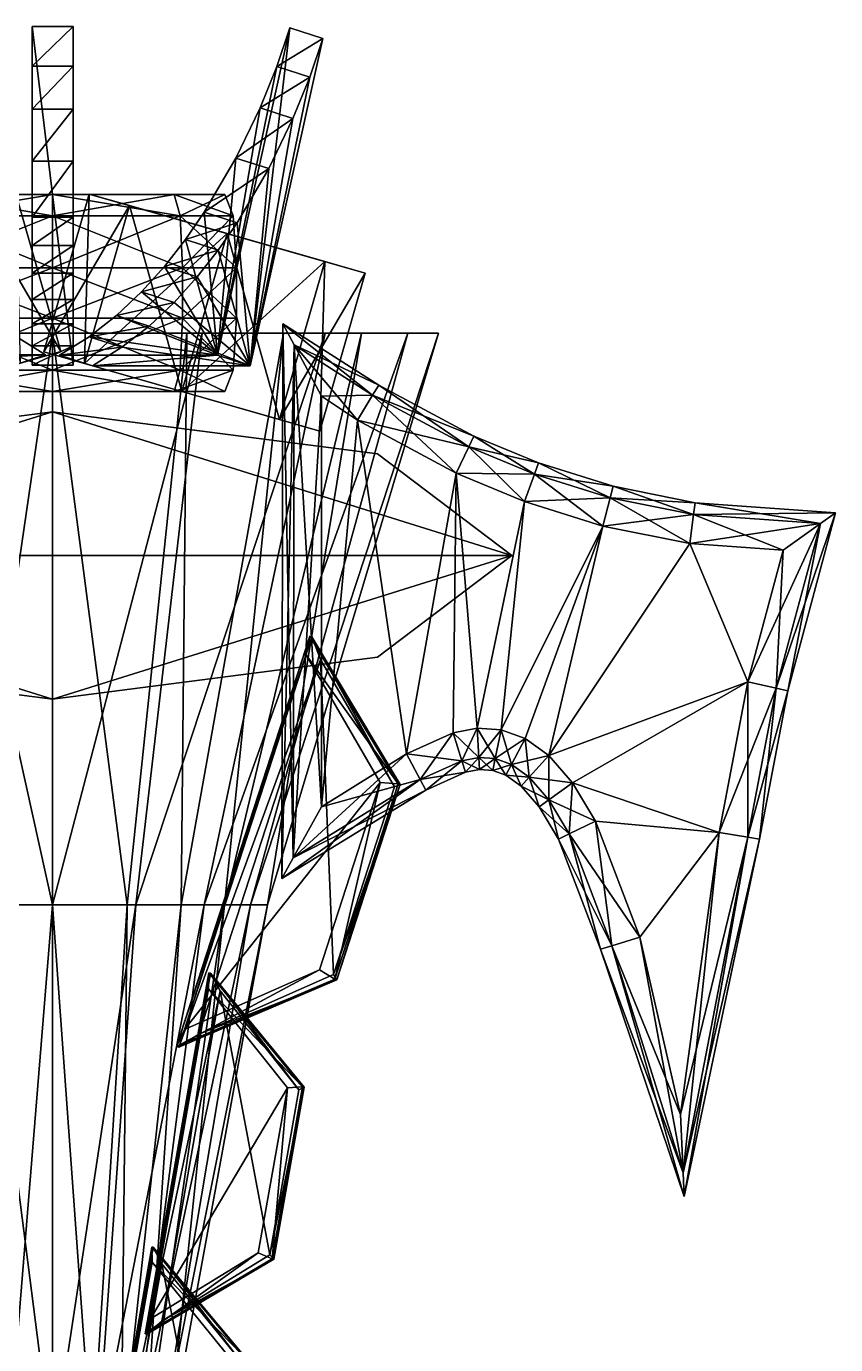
# Model space of a CAD drawing. Header units: metres. Extents: x -0.95 to 0.95, y -1.5 to 1.14.
# Drawn here: x -0.032 to 0.955, y -0.461 to 1.144 of the extents above; entities that cross this region are included whole.
import ezdxf

# ---------------------------------------------------------------- set-up
doc = ezdxf.new("R2010")
doc.units = ezdxf.units.M

msp = doc.modelspace()

# ---------------------------------------------------------------- linework, layer by layer
at = {"layer": 'Prism 1'}
for points in [[(0.2945, 0.7566, -0.0181), (0.2808, 0.7822, -0.0003), (0.2794, 0.1066, -0.0003)], [(0.2808, 0.7822, -0.0003), (0.2935, 0.1319, 0.0174), (0.2794, 0.1066, -0.0003)], [(0.3902, 0.6952, -0.0181), (0.2808, 0.7822, -0.0003), (0.2945, 0.7566, -0.0181)], [(0.3902, 0.6952, -0.0181), (0.3977, 0.7076, -0.0003), (0.2808, 0.7822, -0.0003)], [(0.3977, 0.7076, -0.0003), (0.2945, 0.7566, 0.0174), (0.2808, 0.7822, -0.0003)], [(0.2808, 0.7822, -0.0003), (0.2945, 0.7566, 0.0174), (0.2935, 0.1319, 0.0174)], [(0.2945, 0.7566, -0.0181), (0.2794, 0.1066, -0.0003), (0.2935, 0.1319, -0.0181)], [(0.328, 0.694, -0.0253), (0.2945, 0.7566, -0.0181), (0.2935, 0.1319, -0.0181)], [(0.2945, 0.7566, 0.0174), (0.328, 0.194, 0.0247), (0.2935, 0.1319, 0.0174)], [(0.3719, 0.6647, -0.0253), (0.2945, 0.7566, -0.0181), (0.328, 0.694, -0.0253)], [(0.3719, 0.6647, -0.0253), (0.3902, 0.6952, -0.0181), (0.2945, 0.7566, -0.0181)], [(0.3977, 0.7076, -0.0003), (0.3902, 0.6952, 0.0174), (0.2945, 0.7566, 0.0174)], [(0.3902, 0.6952, 0.0174), (0.328, 0.694, 0.0247), (0.2945, 0.7566, 0.0174)], [(0.2945, 0.7566, 0.0174), (0.328, 0.694, 0.0247), (0.328, 0.194, 0.0247)], [(0.5073, 0.6324, -0.0181), (0.3977, 0.7076, -0.0003), (0.3902, 0.6952, -0.0181)], [(0.5135, 0.6455, -0.0003), (0.3902, 0.6952, 0.0174), (0.3977, 0.7076, -0.0003)], [(0.5073, 0.6324, -0.0181), (0.5135, 0.6455, -0.0003), (0.3977, 0.7076, -0.0003)], [(0.328, 0.694, -0.0253), (0.2935, 0.1319, -0.0181), (0.328, 0.194, -0.0253)], [(0.3902, 0.6952, 0.0174), (0.3719, 0.6647, 0.0247), (0.328, 0.694, 0.0247)], [(0.3719, 0.6647, -0.0253), (0.328, 0.694, -0.0253), (0.328, 0.194, -0.0253)], [(0.3719, 0.6647, 0.0247), (0.328, 0.194, 0.0247), (0.328, 0.694, 0.0247)], [(0.4921, 0.6003, -0.0253), (0.3902, 0.6952, -0.0181), (0.3719, 0.6647, -0.0253)], [(0.5073, 0.6324, 0.0174), (0.3719, 0.6647, 0.0247), (0.3902, 0.6952, 0.0174)], [(0.4921, 0.6003, -0.0253), (0.5073, 0.6324, -0.0181), (0.3902, 0.6952, -0.0181)], [(0.5135, 0.6455, -0.0003), (0.5073, 0.6324, 0.0174), (0.3902, 0.6952, 0.0174)], [(0.3719, 0.6647, -0.0253), (0.328, 0.194, -0.0253), (0.4315, 0.2585, -0.0253)], [(0.3719, 0.6647, 0.0247), (0.4315, 0.2585, 0.0247), (0.328, 0.194, 0.0247)], [(0.5073, 0.6324, 0.0174), (0.4921, 0.6003, 0.0247), (0.3719, 0.6647, 0.0247)], [(0.3719, 0.6647, -0.0253), (0.4315, 0.2585, -0.0253), (0.4921, 0.6003, -0.0253)], [(0.4315, 0.2585, 0.0247), (0.3719, 0.6647, 0.0247), (0.4921, 0.6003, 0.0247)], [(0.5873, 0.5992, -0.0181), (0.5135, 0.6455, -0.0003), (0.5073, 0.6324, -0.0181)], [(0.5923, 0.6129, -0.0003), (0.5073, 0.6324, 0.0174), (0.5135, 0.6455, -0.0003)], [(0.5873, 0.5992, -0.0181), (0.5923, 0.6129, -0.0003), (0.5135, 0.6455, -0.0003)], [(0.5752, 0.5658, -0.0253), (0.5073, 0.6324, -0.0181), (0.4921, 0.6003, -0.0253)], [(0.5873, 0.5992, 0.0174), (0.4921, 0.6003, 0.0247), (0.5073, 0.6324, 0.0174)], [(0.5752, 0.5658, -0.0253), (0.5873, 0.5992, -0.0181), (0.5073, 0.6324, -0.0181)], [(0.5923, 0.6129, -0.0003), (0.5873, 0.5992, 0.0174), (0.5073, 0.6324, 0.0174)], [(0.6796, 0.5702, -0.0181), (0.5923, 0.6129, -0.0003), (0.5873, 0.5992, -0.0181)], [(0.6832, 0.5843, -0.0003), (0.5873, 0.5992, 0.0174), (0.5923, 0.6129, -0.0003)], [(0.6796, 0.5702, -0.0181), (0.6832, 0.5843, -0.0003), (0.5923, 0.6129, -0.0003)], [(0.4921, 0.6003, -0.0253), (0.4315, 0.2585, -0.0253), (0.4884, 0.2841, -0.0253)], [(0.4921, 0.6003, 0.0247), (0.4884, 0.2841, 0.0247), (0.4315, 0.2585, 0.0247)], [(0.4884, 0.2841, -0.0253), (0.5175, 0.2895, -0.0253), (0.4921, 0.6003, -0.0253)], [(0.4884, 0.2841, 0.0247), (0.4921, 0.6003, 0.0247), (0.5175, 0.2895, 0.0247)], [(0.5873, 0.5992, 0.0174), (0.5752, 0.5658, 0.0247), (0.4921, 0.6003, 0.0247)], [(0.4921, 0.6003, -0.0253), (0.5175, 0.2895, -0.0253), (0.5752, 0.5658, -0.0253)], [(0.5752, 0.5658, 0.0247), (0.5175, 0.2895, 0.0247), (0.4921, 0.6003, 0.0247)], [(0.6708, 0.5358, -0.0253), (0.5873, 0.5992, -0.0181), (0.5752, 0.5658, -0.0253)], [(0.6796, 0.5702, 0.0174), (0.5752, 0.5658, 0.0247), (0.5873, 0.5992, 0.0174)], [(0.6708, 0.5358, -0.0253), (0.6796, 0.5702, -0.0181), (0.5873, 0.5992, -0.0181)], [(0.6832, 0.5843, -0.0003), (0.6796, 0.5702, 0.0174), (0.5873, 0.5992, 0.0174)], [(0.7814, 0.5498, -0.0181), (0.6832, 0.5843, -0.0003), (0.6796, 0.5702, -0.0181)], [(0.7833, 0.5642, -0.0003), (0.6796, 0.5702, 0.0174), (0.6832, 0.5843, -0.0003)], [(0.7814, 0.5498, -0.0181), (0.7833, 0.5642, -0.0003), (0.6832, 0.5843, -0.0003)], [(0.5467, 0.2878, -0.0253), (0.5752, 0.5658, -0.0253), (0.5175, 0.2895, -0.0253)], [(0.5467, 0.2878, 0.0247), (0.5175, 0.2895, 0.0247), (0.5752, 0.5658, 0.0247)], [(0.6708, 0.5358, -0.0253), (0.5752, 0.5658, -0.0253), (0.5467, 0.2878, -0.0253)], [(0.6708, 0.5358, 0.0247), (0.5467, 0.2878, 0.0247), (0.5752, 0.5658, 0.0247)], [(0.6796, 0.5702, 0.0174), (0.6708, 0.5358, 0.0247), (0.5752, 0.5658, 0.0247)], [(0.7766, 0.5146, -0.0253), (0.6796, 0.5702, -0.0181), (0.6708, 0.5358, -0.0253)], [(0.7814, 0.5498, 0.0174), (0.6708, 0.5358, 0.0247), (0.6796, 0.5702, 0.0174)], [(0.7766, 0.5146, -0.0253), (0.7814, 0.5498, -0.0181), (0.6796, 0.5702, -0.0181)], [(0.7833, 0.5642, -0.0003), (0.7814, 0.5498, 0.0174), (0.6796, 0.5702, 0.0174)], [(0.9359, 0.5389, -0.0181), (0.7833, 0.5642, -0.0003), (0.7814, 0.5498, -0.0181)], [(0.9545, 0.5521, -0.0003), (0.7814, 0.5498, 0.0174), (0.7833, 0.5642, -0.0003)], [(0.9359, 0.5389, -0.0181), (0.9545, 0.5521, -0.0003), (0.7833, 0.5642, -0.0003)], [(0.7814, 0.5498, 0.0174), (0.7766, 0.5146, 0.0247), (0.6708, 0.5358, 0.0247)], [(0.8905, 0.5065, -0.0253), (0.7814, 0.5498, -0.0181), (0.7766, 0.5146, -0.0253)], [(0.9359, 0.5389, 0.0174), (0.7766, 0.5146, 0.0247), (0.7814, 0.5498, 0.0174)], [(0.9545, 0.5521, -0.0003), (0.9359, 0.5389, 0.0174), (0.7814, 0.5498, 0.0174)], [(0.8905, 0.5065, -0.0253), (0.9359, 0.5389, -0.0181), (0.7814, 0.5498, -0.0181)], [(0.8822, 0.3384, -0.0181), (0.9545, 0.5521, -0.0003), (0.9359, 0.5389, -0.0181)], [(0.8822, 0.3384, -0.0181), (0.8963, 0.3351, -0.0003), (0.9545, 0.5521, -0.0003)], [(0.8963, 0.3351, -0.0003), (0.9359, 0.5389, 0.0174), (0.9545, 0.5521, -0.0003)], [(0.576, 0.2772, -0.0253), (0.6708, 0.5358, -0.0253), (0.5467, 0.2878, -0.0253)], [(0.6708, 0.5358, 0.0247), (0.576, 0.2772, 0.0247), (0.5467, 0.2878, 0.0247)], [(0.576, 0.2772, -0.0253), (0.6051, 0.2563, -0.0253), (0.6708, 0.5358, -0.0253)], [(0.576, 0.2772, 0.0247), (0.6708, 0.5358, 0.0247), (0.6051, 0.2563, 0.0247)], [(0.6708, 0.5358, -0.0253), (0.6051, 0.2563, -0.0253), (0.7766, 0.5146, -0.0253)], [(0.7766, 0.5146, 0.0247), (0.6051, 0.2563, 0.0247), (0.6708, 0.5358, 0.0247)], [(0.9359, 0.5389, 0.0174), (0.8905, 0.5065, 0.0247), (0.7766, 0.5146, 0.0247)], [(0.8475, 0.3463, -0.0253), (0.9359, 0.5389, -0.0181), (0.8905, 0.5065, -0.0253)], [(0.8475, 0.3463, -0.0253), (0.8822, 0.3384, -0.0181), (0.9359, 0.5389, -0.0181)], [(0.8963, 0.3351, -0.0003), (0.8822, 0.3384, 0.0174), (0.9359, 0.5389, 0.0174)], [(0.8822, 0.3384, 0.0174), (0.8905, 0.5065, 0.0247), (0.9359, 0.5389, 0.0174)], [(0.8475, 0.3463, -0.0253), (0.7766, 0.5146, -0.0253), (0.6051, 0.2563, -0.0253)], [(0.6051, 0.2563, 0.0247), (0.7766, 0.5146, 0.0247), (0.8475, 0.3463, 0.0247)], [(0.7766, 0.5146, -0.0253), (0.8475, 0.3463, -0.0253), (0.8905, 0.5065, -0.0253)], [(0.8905, 0.5065, 0.0247), (0.8475, 0.3463, 0.0247), (0.7766, 0.5146, 0.0247)], [(0.8822, 0.3384, 0.0174), (0.8475, 0.3463, 0.0247), (0.8905, 0.5065, 0.0247)], [(0.6051, 0.2563, -0.0253), (0.6338, 0.2232, -0.0253), (0.8475, 0.3463, -0.0253)], [(0.8475, 0.3463, 0.0247), (0.6338, 0.2232, 0.0247), (0.6051, 0.2563, 0.0247)], [(0.8475, 0.3463, -0.0253), (0.6338, 0.2232, -0.0253), (0.8124, 0.1628, -0.0253)], [(0.8475, 0.3463, 0.0247), (0.8124, 0.1628, 0.0247), (0.6338, 0.2232, 0.0247)], [(0.8124, 0.1628, -0.0253), (0.8822, 0.3384, -0.0181), (0.8475, 0.3463, -0.0253)], [(0.8474, 0.157, 0.0174), (0.8124, 0.1628, 0.0247), (0.8475, 0.3463, 0.0247)], [(0.8124, 0.1628, -0.0253), (0.8474, 0.157, -0.0181), (0.8822, 0.3384, -0.0181)], [(0.8474, 0.157, 0.0174), (0.8475, 0.3463, 0.0247), (0.8822, 0.3384, 0.0174)], [(0.8474, 0.157, -0.0181), (0.8963, 0.3351, -0.0003), (0.8822, 0.3384, -0.0181)], [(0.8617, 0.1547, -0.0003), (0.8474, 0.157, 0.0174), (0.8822, 0.3384, 0.0174)], [(0.8617, 0.1547, -0.0003), (0.8822, 0.3384, 0.0174), (0.8963, 0.3351, -0.0003)], [(0.8474, 0.157, -0.0181), (0.8617, 0.1547, -0.0003), (0.8963, 0.3351, -0.0003)], [(0.4884, 0.2841, -0.0253), (0.5197, 0.2538, -0.0181), (0.5175, 0.2895, -0.0253)], [(0.4991, 0.25, 0.0174), (0.4884, 0.2841, 0.0247), (0.5175, 0.2895, 0.0247)], [(0.4991, 0.25, 0.0174), (0.5175, 0.2895, 0.0247), (0.5197, 0.2538, 0.0174)], [(0.5175, 0.2895, -0.0253), (0.5395, 0.2526, -0.0181), (0.5467, 0.2878, -0.0253)], [(0.5175, 0.2895, -0.0253), (0.5197, 0.2538, -0.0181), (0.5395, 0.2526, -0.0181)], [(0.5197, 0.2538, 0.0174), (0.5175, 0.2895, 0.0247), (0.5467, 0.2878, 0.0247)], [(0.4315, 0.2585, -0.0253), (0.4991, 0.25, -0.0181), (0.4884, 0.2841, -0.0253)], [(0.4483, 0.2271, 0.0174), (0.4315, 0.2585, 0.0247), (0.4884, 0.2841, 0.0247)], [(0.4483, 0.2271, 0.0174), (0.4884, 0.2841, 0.0247), (0.4991, 0.25, 0.0174)], [(0.4884, 0.2841, -0.0253), (0.4991, 0.25, -0.0181), (0.5197, 0.2538, -0.0181)], [(0.5197, 0.2538, 0.0174), (0.5467, 0.2878, 0.0247), (0.5395, 0.2526, 0.0174)], [(0.5467, 0.2878, -0.0253), (0.5395, 0.2526, -0.0181), (0.5593, 0.2455, -0.0181)], [(0.5395, 0.2526, 0.0174), (0.5467, 0.2878, 0.0247), (0.576, 0.2772, 0.0247)], [(0.5395, 0.2526, 0.0174), (0.576, 0.2772, 0.0247), (0.5593, 0.2455, 0.0174)], [(0.5467, 0.2878, -0.0253), (0.5593, 0.2455, -0.0181), (0.576, 0.2772, -0.0253)], [(0.576, 0.2772, -0.0253), (0.5593, 0.2455, -0.0181), (0.581, 0.2299, -0.0181)], [(0.5593, 0.2455, 0.0174), (0.576, 0.2772, 0.0247), (0.6051, 0.2563, 0.0247)], [(0.576, 0.2772, -0.0253), (0.581, 0.2299, -0.0181), (0.6051, 0.2563, -0.0253)], [(0.2935, 0.1319, 0.0174), (0.4315, 0.2585, 0.0247), (0.4483, 0.2271, 0.0174)], [(0.2935, 0.1319, 0.0174), (0.328, 0.194, 0.0247), (0.4315, 0.2585, 0.0247)], [(0.328, 0.194, -0.0253), (0.4483, 0.2271, -0.0181), (0.4315, 0.2585, -0.0253)], [(0.4315, 0.2585, -0.0253), (0.4483, 0.2271, -0.0181), (0.4991, 0.25, -0.0181)], [(0.4483, 0.2271, -0.0181), (0.5035, 0.236, -0.0003), (0.4991, 0.25, -0.0181)], [(0.4551, 0.2142, -0.0003), (0.4483, 0.2271, 0.0174), (0.4991, 0.25, 0.0174)], [(0.4551, 0.2142, -0.0003), (0.4991, 0.25, 0.0174), (0.5035, 0.236, -0.0003)], [(0.4991, 0.25, -0.0181), (0.5206, 0.2392, -0.0003), (0.5197, 0.2538, -0.0181)], [(0.5035, 0.236, -0.0003), (0.4991, 0.25, 0.0174), (0.5197, 0.2538, 0.0174)], [(0.4991, 0.25, -0.0181), (0.5035, 0.236, -0.0003), (0.5206, 0.2392, -0.0003)], [(0.5035, 0.236, -0.0003), (0.5197, 0.2538, 0.0174), (0.5206, 0.2392, -0.0003)], [(0.5197, 0.2538, -0.0181), (0.5366, 0.2383, -0.0003), (0.5395, 0.2526, -0.0181)], [(0.5197, 0.2538, -0.0181), (0.5206, 0.2392, -0.0003), (0.5366, 0.2383, -0.0003)], [(0.5206, 0.2392, -0.0003), (0.5197, 0.2538, 0.0174), (0.5395, 0.2526, 0.0174)], [(0.5206, 0.2392, -0.0003), (0.5395, 0.2526, 0.0174), (0.5366, 0.2383, -0.0003)], [(0.5395, 0.2526, -0.0181), (0.5366, 0.2383, -0.0003), (0.5525, 0.2326, -0.0003)], [(0.5366, 0.2383, -0.0003), (0.5395, 0.2526, 0.0174), (0.5593, 0.2455, 0.0174)], [(0.5366, 0.2383, -0.0003), (0.5593, 0.2455, 0.0174), (0.5525, 0.2326, -0.0003)], [(0.5395, 0.2526, -0.0181), (0.5525, 0.2326, -0.0003), (0.5593, 0.2455, -0.0181)], [(0.5593, 0.2455, -0.0181), (0.5525, 0.2326, -0.0003), (0.5712, 0.2191, -0.0003)], [(0.5525, 0.2326, -0.0003), (0.5593, 0.2455, 0.0174), (0.581, 0.2299, 0.0174)], [(0.5593, 0.2455, 0.0174), (0.6051, 0.2563, 0.0247), (0.581, 0.2299, 0.0174)], [(0.5593, 0.2455, -0.0181), (0.5712, 0.2191, -0.0003), (0.581, 0.2299, -0.0181)], [(0.6051, 0.2563, -0.0253), (0.581, 0.2299, -0.0181), (0.605, 0.2023, -0.0181)], [(0.581, 0.2299, 0.0174), (0.6051, 0.2563, 0.0247), (0.6338, 0.2232, 0.0247)], [(0.6051, 0.2563, -0.0253), (0.605, 0.2023, -0.0181), (0.6338, 0.2232, -0.0253)], [(0.2794, 0.1066, -0.0003), (0.4483, 0.2271, 0.0174), (0.4551, 0.2142, -0.0003)], [(0.2794, 0.1066, -0.0003), (0.2935, 0.1319, 0.0174), (0.4483, 0.2271, 0.0174)], [(0.328, 0.194, -0.0253), (0.2935, 0.1319, -0.0181), (0.4483, 0.2271, -0.0181)], [(0.2935, 0.1319, -0.0181), (0.4551, 0.2142, -0.0003), (0.4483, 0.2271, -0.0181)], [(0.4483, 0.2271, -0.0181), (0.4551, 0.2142, -0.0003), (0.5035, 0.236, -0.0003)], [(0.5525, 0.2326, -0.0003), (0.581, 0.2299, 0.0174), (0.5712, 0.2191, -0.0003)], [(0.581, 0.2299, -0.0181), (0.5712, 0.2191, -0.0003), (0.5932, 0.1937, -0.0003)], [(0.5712, 0.2191, -0.0003), (0.581, 0.2299, 0.0174), (0.605, 0.2023, 0.0174)], [(0.581, 0.2299, -0.0181), (0.5932, 0.1937, -0.0003), (0.605, 0.2023, -0.0181)], [(0.581, 0.2299, 0.0174), (0.6338, 0.2232, 0.0247), (0.605, 0.2023, 0.0174)], [(0.2935, 0.1319, -0.0181), (0.2794, 0.1066, -0.0003), (0.4551, 0.2142, -0.0003)], [(0.5712, 0.2191, -0.0003), (0.605, 0.2023, 0.0174), (0.5932, 0.1937, -0.0003)], [(0.6338, 0.2232, -0.0253), (0.605, 0.2023, -0.0181), (0.6299, 0.1608, -0.0181)], [(0.605, 0.2023, 0.0174), (0.6338, 0.2232, 0.0247), (0.662, 0.1764, 0.0247)], [(0.6338, 0.2232, -0.0253), (0.6299, 0.1608, -0.0181), (0.662, 0.1764, -0.0253)], [(0.8124, 0.1628, -0.0253), (0.6338, 0.2232, -0.0253), (0.662, 0.1764, -0.0253)], [(0.8124, 0.1628, 0.0247), (0.662, 0.1764, 0.0247), (0.6338, 0.2232, 0.0247)], [(0.605, 0.2023, -0.0181), (0.5932, 0.1937, -0.0003), (0.6169, 0.1544, -0.0003)], [(0.5932, 0.1937, -0.0003), (0.605, 0.2023, 0.0174), (0.6299, 0.1608, 0.0174)], [(0.5932, 0.1937, -0.0003), (0.6299, 0.1608, 0.0174), (0.6169, 0.1544, -0.0003)], [(0.605, 0.2023, -0.0181), (0.6169, 0.1544, -0.0003), (0.6299, 0.1608, -0.0181)], [(0.605, 0.2023, 0.0174), (0.662, 0.1764, 0.0247), (0.6299, 0.1608, 0.0174)], [(0.6299, 0.1608, -0.0181), (0.6169, 0.1544, -0.0003), (0.668, 0.0205, -0.0003)], [(0.6169, 0.1544, -0.0003), (0.6299, 0.1608, 0.0174), (0.6819, 0.0247, 0.0174)], [(0.662, 0.1764, -0.0253), (0.6299, 0.1608, -0.0181), (0.6819, 0.0247, -0.0181)], [(0.6299, 0.1608, 0.0174), (0.662, 0.1764, 0.0247), (0.7159, 0.0351, 0.0247)], [(0.6299, 0.1608, -0.0181), (0.668, 0.0205, -0.0003), (0.6819, 0.0247, -0.0181)], [(0.6299, 0.1608, 0.0174), (0.7159, 0.0351, 0.0247), (0.6819, 0.0247, 0.0174)], [(0.662, 0.1764, -0.0253), (0.6819, 0.0247, -0.0181), (0.7159, 0.0351, -0.0253)], [(0.8124, 0.1628, -0.0253), (0.662, 0.1764, -0.0253), (0.7159, 0.0351, -0.0253)], [(0.662, 0.1764, 0.0247), (0.8124, 0.1628, 0.0247), (0.7159, 0.0351, 0.0247)], [(0.7159, 0.0351, -0.0253), (0.7655, -0.181, -0.0253), (0.8124, 0.1628, -0.0253)], [(0.8124, 0.1628, 0.0247), (0.7655, -0.181, 0.0247), (0.7159, 0.0351, 0.0247)], [(0.7655, -0.181, -0.0253), (0.8474, 0.157, -0.0181), (0.8124, 0.1628, -0.0253)], [(0.7687, -0.2519, 0.0174), (0.7655, -0.181, 0.0247), (0.8124, 0.1628, 0.0247)], [(0.7687, -0.2519, 0.0174), (0.8124, 0.1628, 0.0247), (0.8474, 0.157, 0.0174)], [(0.6169, 0.1544, -0.0003), (0.6819, 0.0247, 0.0174), (0.668, 0.0205, -0.0003)], [(0.7655, -0.181, -0.0253), (0.7687, -0.2519, -0.0181), (0.8474, 0.157, -0.0181)], [(0.7687, -0.2519, -0.0181), (0.8617, 0.1547, -0.0003), (0.8474, 0.157, -0.0181)], [(0.77, -0.2809, -0.0003), (0.7687, -0.2519, 0.0174), (0.8474, 0.157, 0.0174)], [(0.7687, -0.2519, -0.0181), (0.77, -0.2809, -0.0003), (0.8617, 0.1547, -0.0003)], [(0.77, -0.2809, -0.0003), (0.8474, 0.157, 0.0174), (0.8617, 0.1547, -0.0003)], [(0.7159, 0.0351, -0.0253), (0.6819, 0.0247, -0.0181), (0.7687, -0.2519, -0.0181)], [(0.6819, 0.0247, 0.0174), (0.7159, 0.0351, 0.0247), (0.7655, -0.181, 0.0247)], [(0.7159, 0.0351, -0.0253), (0.7687, -0.2519, -0.0181), (0.7655, -0.181, -0.0253)], [(0.6819, 0.0247, -0.0181), (0.668, 0.0205, -0.0003), (0.77, -0.2809, -0.0003)], [(0.668, 0.0205, -0.0003), (0.6819, 0.0247, 0.0174), (0.7687, -0.2519, 0.0174)], [(0.668, 0.0205, -0.0003), (0.7687, -0.2519, 0.0174), (0.77, -0.2809, -0.0003)], [(0.6819, 0.0247, -0.0181), (0.77, -0.2809, -0.0003), (0.7687, -0.2519, -0.0181)], [(0.6819, 0.0247, 0.0174), (0.7655, -0.181, 0.0247), (0.7687, -0.2519, 0.0174)]]:
    msp.add_3dface(points, dxfattribs=at)
at = {"layer": 'Prism 10'}
for points in [[(0.0253, 1.1445, 0.3278), (-0.0247, 1.0959, 0.318), (0.0253, 1.0959, 0.318)], [(0.0253, 1.1445, 0.3278), (-0.0247, 1.1445, 0.3278), (-0.0247, 1.0959, 0.318)], [(0.0253, 0.732, 0.3278), (-0.0247, 1.1445, 0.3278), (0.0253, 1.1445, 0.3278)], [(0.0253, 0.732, 0.3278), (-0.0247, 0.732, 0.3278), (-0.0247, 1.1445, 0.3278)], [(-0.0247, 0.732, 0.3278), (-0.0247, 1.0959, 0.318), (-0.0247, 1.1445, 0.3278)], [(0.0253, 0.732, 0.3278), (0.0253, 1.1445, 0.3278), (0.0253, 1.0959, 0.318)], [(0.0253, 1.0959, 0.318), (-0.0247, 1.0436, 0.3014), (0.0253, 1.0436, 0.3014)], [(0.0253, 1.0959, 0.318), (-0.0247, 1.0959, 0.318), (-0.0247, 1.0436, 0.3014)], [(-0.0247, 0.732, 0.3278), (-0.0247, 1.0436, 0.3014), (-0.0247, 1.0959, 0.318)], [(0.0253, 0.732, 0.3278), (0.0253, 1.0959, 0.318), (0.0253, 1.0436, 0.3014)], [(0.0253, 1.0436, 0.3014), (-0.0247, 0.9804, 0.2731), (0.0253, 0.9804, 0.2731)], [(0.0253, 1.0436, 0.3014), (-0.0247, 1.0436, 0.3014), (-0.0247, 0.9804, 0.2731)], [(-0.0247, 1.0436, 0.3014), (-0.0247, 0.732, 0.3278), (-0.0247, 0.9804, 0.2731)], [(0.0253, 0.732, 0.3278), (0.0253, 1.0436, 0.3014), (0.0253, 0.9804, 0.2731)], [(0.0253, 0.9804, 0.2731), (-0.0247, 0.912, 0.2301), (0.0253, 0.912, 0.2301)], [(0.0253, 0.9804, 0.2731), (-0.0247, 0.9804, 0.2731), (-0.0247, 0.912, 0.2301)], [(-0.0247, 0.732, 0.3278), (-0.0247, 0.912, 0.2301), (-0.0247, 0.9804, 0.2731)], [(0.0253, 0.732, 0.3278), (0.0253, 0.9804, 0.2731), (0.0253, 0.912, 0.2301)], [(0.0253, 0.912, 0.2301), (-0.0247, 0.8775, 0.2022), (0.0253, 0.8775, 0.2022)], [(0.0253, 0.912, 0.2301), (-0.0247, 0.912, 0.2301), (-0.0247, 0.8775, 0.2022)], [(-0.0247, 0.732, 0.3278), (-0.0247, 0.8775, 0.2022), (-0.0247, 0.912, 0.2301)], [(0.0253, 0.732, 0.3278), (0.0253, 0.912, 0.2301), (0.0253, 0.8775, 0.2022)], [(0.0253, 0.8775, 0.2022), (-0.0247, 0.8439, 0.1695), (0.0253, 0.8439, 0.1695)], [(0.0253, 0.8775, 0.2022), (-0.0247, 0.8775, 0.2022), (-0.0247, 0.8439, 0.1695)], [(-0.0247, 0.8775, 0.2022), (-0.0247, 0.732, 0.3278), (-0.0247, 0.8439, 0.1695)], [(0.0253, 0.8775, 0.2022), (0.0253, 0.8439, 0.1695), (0.0253, 0.732, 0.3278)], [(0.0253, 0.8439, 0.1695), (-0.0247, 0.8118, 0.1318), (0.0253, 0.8118, 0.1318)], [(0.0253, 0.8439, 0.1695), (-0.0247, 0.8439, 0.1695), (-0.0247, 0.8118, 0.1318)], [(-0.0247, 0.732, 0.3278), (-0.0247, 0.8118, 0.1318), (-0.0247, 0.8439, 0.1695)], [(0.0253, 0.8439, 0.1695), (0.0253, 0.8118, 0.1318), (0.0253, 0.732, 0.3278)], [(0.0253, 0.8118, 0.1318), (-0.0247, 0.782, 0.0885), (0.0253, 0.782, 0.0885)], [(0.0253, 0.8118, 0.1318), (-0.0247, 0.8118, 0.1318), (-0.0247, 0.782, 0.0885)], [(-0.0247, 0.782, 0.0885), (-0.0247, 0.8118, 0.1318), (-0.0247, 0.732, 0.3278)], [(0.0253, 0.782, 0.0885), (0.0253, 0.732, 0.3278), (0.0253, 0.8118, 0.1318)], [(0.0253, 0.782, 0.0885), (-0.0247, 0.7552, 0.0394), (0.0253, 0.7552, 0.0394)], [(0.0253, 0.782, 0.0885), (-0.0247, 0.782, 0.0885), (-0.0247, 0.7552, 0.0394)], [(-0.0247, 0.732, 0.3278), (-0.0247, 0.7552, 0.0394), (-0.0247, 0.782, 0.0885)], [(0.0253, 0.732, 0.3278), (0.0253, 0.782, 0.0885), (0.0253, 0.7552, 0.0394)], [(0.0253, 0.7552, 0.0394), (-0.0247, 0.732, -0.016), (0.0253, 0.732, -0.016)], [(0.0253, 0.7552, 0.0394), (-0.0247, 0.7552, 0.0394), (-0.0247, 0.732, -0.016)], [(-0.0247, 0.732, 0.3278), (-0.0247, 0.732, -0.016), (-0.0247, 0.7552, 0.0394)], [(0.0253, 0.732, 0.3278), (0.0253, 0.7552, 0.0394), (0.0253, 0.732, -0.016)], [(0.0253, 0.732, -0.016), (-0.0247, 0.732, 0.3278), (0.0253, 0.732, 0.3278)], [(0.0253, 0.732, -0.016), (-0.0247, 0.732, -0.016), (-0.0247, 0.732, 0.3278)]]:
    msp.add_3dface(points, dxfattribs=at)
at = {"layer": 'Prism 11'}
for points in [[(0.241, 0.7312, 0.2626), (0.201, 0.7441, 0.2896), (0.2895, 1.1426, 0.2299)], [(0.201, 0.7441, 0.2896), (0.2736, 1.0956, 0.2289), (0.2895, 1.1426, 0.2299)], [(0.241, 0.7312, 0.2626), (0.2895, 1.1426, 0.2299), (0.3295, 1.1296, 0.2029)], [(0.3295, 1.1296, 0.2029), (0.2895, 1.1426, 0.2299), (0.2736, 1.0956, 0.2289)], [(0.241, 0.7312, 0.2626), (0.3295, 1.1296, 0.2029), (0.3136, 1.0827, 0.2019)], [(0.3295, 1.1296, 0.2029), (0.2736, 1.0956, 0.2289), (0.3136, 1.0827, 0.2019)], [(0.201, 0.7441, 0.2896), (0.2531, 1.0452, 0.2227), (0.2736, 1.0956, 0.2289)], [(0.3136, 1.0827, 0.2019), (0.2736, 1.0956, 0.2289), (0.2531, 1.0452, 0.2227)], [(0.241, 0.7312, 0.2626), (0.3136, 1.0827, 0.2019), (0.2931, 1.0322, 0.1957)], [(0.3136, 1.0827, 0.2019), (0.2531, 1.0452, 0.2227), (0.2931, 1.0322, 0.1957)], [(0.2531, 1.0452, 0.2227), (0.201, 0.7441, 0.2896), (0.2237, 0.9841, 0.2083)], [(0.2931, 1.0322, 0.1957), (0.2531, 1.0452, 0.2227), (0.2237, 0.9841, 0.2083)], [(0.2931, 1.0322, 0.1957), (0.2237, 0.9841, 0.2083), (0.2637, 0.9712, 0.1813)], [(0.241, 0.7312, 0.2626), (0.2931, 1.0322, 0.1957), (0.2637, 0.9712, 0.1813)], [(0.2637, 0.9712, 0.1813), (0.2237, 0.9841, 0.2083), (0.185, 0.918, 0.1826)], [(0.201, 0.7441, 0.2896), (0.185, 0.918, 0.1826), (0.2237, 0.9841, 0.2083)], [(0.2637, 0.9712, 0.1813), (0.185, 0.918, 0.1826), (0.225, 0.905, 0.1556)], [(0.241, 0.7312, 0.2626), (0.2637, 0.9712, 0.1813), (0.225, 0.905, 0.1556)], [(0.225, 0.905, 0.1556), (0.185, 0.918, 0.1826), (0.162, 0.8847, 0.1645)], [(0.201, 0.7441, 0.2896), (0.162, 0.8847, 0.1645), (0.185, 0.918, 0.1826)], [(0.225, 0.905, 0.1556), (0.162, 0.8847, 0.1645), (0.202, 0.8718, 0.1375)], [(0.241, 0.7312, 0.2626), (0.225, 0.905, 0.1556), (0.202, 0.8718, 0.1375)], [(0.202, 0.8718, 0.1375), (0.162, 0.8847, 0.1645), (0.1365, 0.8522, 0.1423)], [(0.162, 0.8847, 0.1645), (0.201, 0.7441, 0.2896), (0.1365, 0.8522, 0.1423)], [(0.202, 0.8718, 0.1375), (0.1365, 0.8522, 0.1423), (0.1765, 0.8393, 0.1153)], [(0.202, 0.8718, 0.1375), (0.1765, 0.8393, 0.1153), (0.241, 0.7312, 0.2626)], [(0.1765, 0.8393, 0.1153), (0.1365, 0.8522, 0.1423), (0.1085, 0.8213, 0.1156)], [(0.201, 0.7441, 0.2896), (0.1085, 0.8213, 0.1156), (0.1365, 0.8522, 0.1423)], [(0.1765, 0.8393, 0.1153), (0.1085, 0.8213, 0.1156), (0.1485, 0.8083, 0.0886)], [(0.1765, 0.8393, 0.1153), (0.1485, 0.8083, 0.0886), (0.241, 0.7312, 0.2626)], [(0.1485, 0.8083, 0.0886), (0.1085, 0.8213, 0.1156), (0.0779, 0.7924, 0.084)], [(0.0779, 0.7924, 0.084), (0.1085, 0.8213, 0.1156), (0.201, 0.7441, 0.2896)], [(0.1485, 0.8083, 0.0886), (0.0779, 0.7924, 0.084), (0.1179, 0.7795, 0.057)], [(0.1179, 0.7795, 0.057), (0.241, 0.7312, 0.2626), (0.1485, 0.8083, 0.0886)], [(0.1179, 0.7795, 0.057), (0.0779, 0.7924, 0.084), (0.0447, 0.7665, 0.0472)], [(0.201, 0.7441, 0.2896), (0.0447, 0.7665, 0.0472), (0.0779, 0.7924, 0.084)], [(0.1179, 0.7795, 0.057), (0.0447, 0.7665, 0.0472), (0.0847, 0.7536, 0.0202)], [(0.241, 0.7312, 0.2626), (0.1179, 0.7795, 0.057), (0.0847, 0.7536, 0.0202)], [(0.0847, 0.7536, 0.0202), (0.0447, 0.7665, 0.0472), (0.0087, 0.7441, 0.0047)], [(0.201, 0.7441, 0.2896), (0.0087, 0.7441, 0.0047), (0.0447, 0.7665, 0.0472)], [(0.0847, 0.7536, 0.0202), (0.0087, 0.7441, 0.0047), (0.0488, 0.7312, -0.0224)], [(0.0488, 0.7312, -0.0224), (0.0087, 0.7441, 0.0047), (0.201, 0.7441, 0.2896)], [(0.241, 0.7312, 0.2626), (0.0847, 0.7536, 0.0202), (0.0488, 0.7312, -0.0224)], [(0.0488, 0.7312, -0.0224), (0.201, 0.7441, 0.2896), (0.241, 0.7312, 0.2626)]]:
    msp.add_3dface(points, dxfattribs=at)
at = {"layer": 'Prism 12'}
for points in [[(-0.2006, 0.7444, 0.2897), (-0.0443, 0.7668, 0.0472), (-0.0084, 0.7444, 0.0047)], [(-0.0484, 0.7314, -0.0223), (-0.0084, 0.7444, 0.0047), (-0.0443, 0.7668, 0.0472)], [(-0.2406, 0.7314, 0.2627), (-0.0084, 0.7444, 0.0047), (-0.0484, 0.7314, -0.0223)], [(-0.2406, 0.7314, 0.2627), (-0.2006, 0.7444, 0.2897), (-0.0084, 0.7444, 0.0047)]]:
    msp.add_3dface(points, dxfattribs=at)
at = {"layer": 'Prism 13'}
for points in [[(0.56, 0.5, 0.0403), (-0.56, 0.5, 0.0403), (0, 0.675, 0.0403)], [(-0.56, 0.5, 0.0403), (-0.396, 0.6237, 0.0403), (0, 0.675, 0.0403)], [(0.56, 0.5, 0.0003), (0, 0.675, 0.0003), (-0.56, 0.5, 0.0003)], [(-0.56, 0.5, 0.0003), (0, 0.675, 0.0003), (-0.396, 0.6237, 0.0003)], [(-0.396, 0.6237, 0.0403), (0, 0.675, 0.0003), (0, 0.675, 0.0403)], [(-0.396, 0.6237, 0.0403), (-0.396, 0.6237, 0.0003), (0, 0.675, 0.0003)], [(0, 0.675, 0.0403), (0.396, 0.6237, 0.0003), (0.396, 0.6237, 0.0403)], [(0, 0.675, 0.0403), (0, 0.675, 0.0003), (0.396, 0.6237, 0.0003)], [(0.56, 0.5, 0.0403), (0, 0.675, 0.0403), (0.396, 0.6237, 0.0403)], [(0.56, 0.5, 0.0003), (0.396, 0.6237, 0.0003), (0, 0.675, 0.0003)], [(0.396, 0.6237, 0.0403), (0.56, 0.5, 0.0003), (0.56, 0.5, 0.0403)], [(0.396, 0.6237, 0.0403), (0.396, 0.6237, 0.0003), (0.56, 0.5, 0.0003)], [(0, 0.325, 0.0403), (-0.396, 0.3763, 0.0403), (-0.56, 0.5, 0.0403)], [(0, 0.325, 0.0403), (-0.56, 0.5, 0.0403), (0.56, 0.5, 0.0403)], [(-0.56, 0.5, 0.0003), (0, 0.325, 0.0003), (0.56, 0.5, 0.0003)], [(-0.396, 0.3763, 0.0003), (0, 0.325, 0.0003), (-0.56, 0.5, 0.0003)], [(0.56, 0.5, 0.0403), (0.396, 0.3763, 0.0403), (0, 0.325, 0.0403)], [(0.56, 0.5, 0.0003), (0, 0.325, 0.0003), (0.396, 0.3763, 0.0003)], [(0.56, 0.5, 0.0403), (0.396, 0.3763, 0.0003), (0.396, 0.3763, 0.0403)], [(0.56, 0.5, 0.0403), (0.56, 0.5, 0.0003), (0.396, 0.3763, 0.0003)], [(0, 0.325, 0.0403), (-0.396, 0.3763, 0.0003), (-0.396, 0.3763, 0.0403)], [(0, 0.325, 0.0403), (0, 0.325, 0.0003), (-0.396, 0.3763, 0.0003)], [(0.396, 0.3763, 0.0403), (0, 0.325, 0.0003), (0, 0.325, 0.0403)], [(0.396, 0.3763, 0.0403), (0.396, 0.3763, 0.0003), (0, 0.325, 0.0003)]]:
    msp.add_3dface(points, dxfattribs=at)
at = {"layer": 'Prism 14'}
for points in [[(0.0447, 0.9403, 0.13), (-0.0104, 0.7481, 0.13), (0.0389, 0.734, 0.0558)], [(0.094, 0.9262, 0.2042), (-0.0104, 0.7481, 0.13), (0.0447, 0.9403, 0.13)], [(0.0447, 0.9403, 0.13), (0.0389, 0.734, 0.0558), (0.094, 0.9262, 0.0558)], [(0.3812, 0.8439, 0.13), (0.0447, 0.9403, 0.13), (0.2129, 0.8921, 0.025)], [(0.0447, 0.9403, 0.13), (0.094, 0.9262, 0.0558), (0.2129, 0.8921, 0.025)], [(0.2129, 0.8921, 0.235), (0.094, 0.9262, 0.2042), (0.0447, 0.9403, 0.13)], [(0.2129, 0.8921, 0.235), (0.0447, 0.9403, 0.13), (0.3812, 0.8439, 0.13)], [(0.094, 0.9262, 0.2042), (0.0389, 0.734, 0.2042), (-0.0104, 0.7481, 0.13)], [(0.094, 0.9262, 0.0558), (0.0389, 0.734, 0.0558), (0.1578, 0.6999, 0.025)], [(0.2129, 0.8921, 0.235), (0.0389, 0.734, 0.2042), (0.094, 0.9262, 0.2042)], [(0.094, 0.9262, 0.0558), (0.1578, 0.6999, 0.025), (0.2129, 0.8921, 0.025)], [(0.2129, 0.8921, 0.235), (0.1578, 0.6999, 0.235), (0.0389, 0.734, 0.2042)], [(0.3319, 0.858, 0.2042), (0.1578, 0.6999, 0.235), (0.2129, 0.8921, 0.235)], [(0.2129, 0.8921, 0.025), (0.1578, 0.6999, 0.025), (0.2768, 0.6658, 0.0558)], [(0.2129, 0.8921, 0.025), (0.2768, 0.6658, 0.0558), (0.3319, 0.858, 0.0558)], [(0.3812, 0.8439, 0.13), (0.3319, 0.858, 0.2042), (0.2129, 0.8921, 0.235)], [(0.3812, 0.8439, 0.13), (0.2129, 0.8921, 0.025), (0.3319, 0.858, 0.0558)], [(0.3319, 0.858, 0.2042), (0.2768, 0.6658, 0.2042), (0.1578, 0.6999, 0.235)], [(0.3812, 0.8439, 0.13), (0.2768, 0.6658, 0.2042), (0.3319, 0.858, 0.2042)], [(0.3319, 0.858, 0.0558), (0.2768, 0.6658, 0.0558), (0.326, 0.6516, 0.13)], [(0.3319, 0.858, 0.0558), (0.326, 0.6516, 0.13), (0.3812, 0.8439, 0.13)], [(0.3812, 0.8439, 0.13), (0.326, 0.6516, 0.13), (0.2768, 0.6658, 0.2042)], [(-0.0104, 0.7481, 0.13), (0.1578, 0.6999, 0.235), (0.326, 0.6516, 0.13)], [(0.326, 0.6516, 0.13), (0.1578, 0.6999, 0.025), (-0.0104, 0.7481, 0.13)], [(-0.0104, 0.7481, 0.13), (0.1578, 0.6999, 0.025), (0.0389, 0.734, 0.0558)], [(0.0389, 0.734, 0.2042), (0.1578, 0.6999, 0.235), (-0.0104, 0.7481, 0.13)], [(0.326, 0.6516, 0.13), (0.1578, 0.6999, 0.235), (0.2768, 0.6658, 0.2042)], [(0.326, 0.6516, 0.13), (0.2768, 0.6658, 0.0558), (0.1578, 0.6999, 0.025)]]:
    msp.add_3dface(points, dxfattribs=at)
at = {"layer": 'Prism 15'}
for points in [[(-0.094, 0.9266, 0.0558), (0.0104, 0.7484, 0.13), (-0.0447, 0.9407, 0.13)], [(-0.0447, 0.9407, 0.13), (0.0104, 0.7484, 0.13), (-0.0389, 0.7343, 0.2042)], [(-0.094, 0.9266, 0.0558), (-0.0389, 0.7343, 0.0558), (0.0104, 0.7484, 0.13)], [(-0.326, 0.652, 0.13), (-0.1578, 0.7002, 0.235), (0.0104, 0.7484, 0.13)], [(0.0104, 0.7484, 0.13), (-0.1578, 0.7002, 0.025), (-0.326, 0.652, 0.13)], [(0.0104, 0.7484, 0.13), (-0.1578, 0.7002, 0.235), (-0.0389, 0.7343, 0.2042)], [(0.0104, 0.7484, 0.13), (-0.0389, 0.7343, 0.0558), (-0.1578, 0.7002, 0.025)]]:
    msp.add_3dface(points, dxfattribs=at)
at = {"layer": 'Prism 16'}
for points in [[(0.21, 0.9397, 0.1616), (-0.21, 0.9397, 0.1616), (0, 0.9397, 0.0356)], [(-0.21, 0.9397, 0.1616), (-0.1485, 0.9397, 0.0725), (0, 0.9397, 0.0356)], [(0, 0.9397, 0.2876), (-0.1485, 0.9397, 0.2507), (-0.21, 0.9397, 0.1616)], [(0, 0.9397, 0.2876), (-0.21, 0.9397, 0.1616), (0.21, 0.9397, 0.1616)], [(-0.1485, 0.9397, 0.0725), (-0.1557, 0.9138, 0.0682), (0, 0.9138, 0.0295)], [(0, 0.9397, 0.2876), (-0.1557, 0.9138, 0.255), (-0.1485, 0.9397, 0.2507)], [(0, 0.9397, 0.2876), (0, 0.9138, 0.2937), (-0.1557, 0.9138, 0.255)], [(-0.1485, 0.9397, 0.0725), (0, 0.9138, 0.0295), (0, 0.9397, 0.0356)], [(0.1485, 0.9397, 0.2507), (0, 0.9138, 0.2937), (0, 0.9397, 0.2876)], [(0.1485, 0.9397, 0.2507), (0.1557, 0.9138, 0.255), (0, 0.9138, 0.2937)], [(0, 0.9397, 0.0356), (0.1557, 0.9138, 0.0682), (0.1485, 0.9397, 0.0725)], [(0, 0.9397, 0.0356), (0, 0.9138, 0.0295), (0.1557, 0.9138, 0.0682)], [(0.21, 0.9397, 0.1616), (0.1485, 0.9397, 0.2507), (0, 0.9397, 0.2876)], [(0.21, 0.9397, 0.1616), (0, 0.9397, 0.0356), (0.1485, 0.9397, 0.0725)], [(0.21, 0.9397, 0.1616), (0.1557, 0.9138, 0.255), (0.1485, 0.9397, 0.2507)], [(0.1485, 0.9397, 0.0725), (0.2201, 0.9138, 0.1616), (0.21, 0.9397, 0.1616)], [(0.1485, 0.9397, 0.0725), (0.1557, 0.9138, 0.0682), (0.2201, 0.9138, 0.1616)], [(0.21, 0.9397, 0.1616), (0.2201, 0.9138, 0.1616), (0.1557, 0.9138, 0.255)], [(-0.1557, 0.9138, 0.0682), (-0.1586, 0.8503, 0.0664), (0, 0.8503, 0.027)], [(0, 0.9138, 0.2937), (-0.1586, 0.8503, 0.2567), (-0.1557, 0.9138, 0.255)], [(0, 0.9138, 0.2937), (0, 0.8503, 0.2962), (-0.1586, 0.8503, 0.2567)], [(-0.1557, 0.9138, 0.0682), (0, 0.8503, 0.027), (0, 0.9138, 0.0295)], [(0.1557, 0.9138, 0.255), (0, 0.8503, 0.2962), (0, 0.9138, 0.2937)], [(0.1557, 0.9138, 0.255), (0.1586, 0.8503, 0.2567), (0, 0.8503, 0.2962)], [(0, 0.9138, 0.0295), (0.1586, 0.8503, 0.0664), (0.1557, 0.9138, 0.0682)], [(0, 0.9138, 0.0295), (0, 0.8503, 0.027), (0.1586, 0.8503, 0.0664)], [(0.2201, 0.9138, 0.1616), (0.1586, 0.8503, 0.2567), (0.1557, 0.9138, 0.255)], [(0.1557, 0.9138, 0.0682), (0.2243, 0.8503, 0.1616), (0.2201, 0.9138, 0.1616)], [(0.1557, 0.9138, 0.0682), (0.1586, 0.8503, 0.0664), (0.2243, 0.8503, 0.1616)], [(0.2201, 0.9138, 0.1616), (0.2243, 0.8503, 0.1616), (0.1586, 0.8503, 0.2567)], [(-0.1586, 0.8503, 0.0664), (0, 0.789, 0.027), (0, 0.8503, 0.027)], [(-0.1586, 0.8503, 0.0664), (-0.1586, 0.789, 0.0664), (0, 0.789, 0.027)], [(0, 0.8503, 0.2962), (-0.1586, 0.789, 0.2567), (-0.1586, 0.8503, 0.2567)], [(0, 0.8503, 0.2962), (0, 0.789, 0.2962), (-0.1586, 0.789, 0.2567)], [(0.1586, 0.8503, 0.2567), (0, 0.789, 0.2962), (0, 0.8503, 0.2962)], [(0.1586, 0.8503, 0.2567), (0.1586, 0.789, 0.2567), (0, 0.789, 0.2962)], [(0, 0.8503, 0.027), (0.1586, 0.789, 0.0664), (0.1586, 0.8503, 0.0664)], [(0, 0.8503, 0.027), (0, 0.789, 0.027), (0.1586, 0.789, 0.0664)], [(0.2243, 0.8503, 0.1616), (0.1586, 0.789, 0.2567), (0.1586, 0.8503, 0.2567)], [(0.2243, 0.8503, 0.1616), (0.2243, 0.789, 0.1616), (0.1586, 0.789, 0.2567)], [(0.1586, 0.8503, 0.0664), (0.2243, 0.789, 0.1616), (0.2243, 0.8503, 0.1616)], [(0.1586, 0.8503, 0.0664), (0.1586, 0.789, 0.0664), (0.2243, 0.789, 0.1616)], [(-0.1586, 0.789, 0.0664), (0, 0.7256, 0.0295), (0, 0.789, 0.027)], [(-0.1586, 0.789, 0.0664), (-0.1557, 0.7256, 0.0682), (0, 0.7256, 0.0295)], [(0, 0.789, 0.2962), (-0.1557, 0.7256, 0.255), (-0.1586, 0.789, 0.2567)], [(0, 0.789, 0.2962), (0, 0.7256, 0.2937), (-0.1557, 0.7256, 0.255)], [(0.1586, 0.789, 0.2567), (0, 0.7256, 0.2937), (0, 0.789, 0.2962)], [(0.1586, 0.789, 0.2567), (0.1557, 0.7256, 0.255), (0, 0.7256, 0.2937)], [(0, 0.789, 0.027), (0.1557, 0.7256, 0.0682), (0.1586, 0.789, 0.0664)], [(0, 0.789, 0.027), (0, 0.7256, 0.0295), (0.1557, 0.7256, 0.0682)], [(0.2243, 0.789, 0.1616), (0.1557, 0.7256, 0.255), (0.1586, 0.789, 0.2567)], [(0.2243, 0.789, 0.1616), (0.2201, 0.7256, 0.1616), (0.1557, 0.7256, 0.255)], [(0.1586, 0.789, 0.0664), (0.1557, 0.7256, 0.0682), (0.2201, 0.7256, 0.1616)], [(0.1586, 0.789, 0.0664), (0.2201, 0.7256, 0.1616), (0.2243, 0.789, 0.1616)], [(-0.1557, 0.7256, 0.0682), (0, 0.6997, 0.0356), (0, 0.7256, 0.0295)], [(-0.1557, 0.7256, 0.0682), (-0.1485, 0.6997, 0.0725), (0, 0.6997, 0.0356)], [(0, 0.7256, 0.2937), (-0.1485, 0.6997, 0.2507), (-0.1557, 0.7256, 0.255)], [(0, 0.7256, 0.2937), (0, 0.6997, 0.2876), (-0.1485, 0.6997, 0.2507)], [(0.1557, 0.7256, 0.255), (0, 0.6997, 0.2876), (0, 0.7256, 0.2937)], [(0.1557, 0.7256, 0.255), (0.1485, 0.6997, 0.2507), (0, 0.6997, 0.2876)], [(0, 0.7256, 0.0295), (0.1485, 0.6997, 0.0725), (0.1557, 0.7256, 0.0682)], [(0, 0.7256, 0.0295), (0, 0.6997, 0.0356), (0.1485, 0.6997, 0.0725)], [(0.2201, 0.7256, 0.1616), (0.1485, 0.6997, 0.2507), (0.1557, 0.7256, 0.255)], [(0.2201, 0.7256, 0.1616), (0.21, 0.6997, 0.1616), (0.1485, 0.6997, 0.2507)], [(0.1557, 0.7256, 0.0682), (0.1485, 0.6997, 0.0725), (0.21, 0.6997, 0.1616)], [(0.1557, 0.7256, 0.0682), (0.21, 0.6997, 0.1616), (0.2201, 0.7256, 0.1616)], [(-0.21, 0.6997, 0.1616), (0, 0.6997, 0.2876), (0.21, 0.6997, 0.1616)], [(0.21, 0.6997, 0.1616), (0, 0.6997, 0.0356), (-0.21, 0.6997, 0.1616)], [(-0.21, 0.6997, 0.1616), (0, 0.6997, 0.0356), (-0.1485, 0.6997, 0.0725)], [(-0.1485, 0.6997, 0.2507), (0, 0.6997, 0.2876), (-0.21, 0.6997, 0.1616)], [(0.21, 0.6997, 0.1616), (0, 0.6997, 0.2876), (0.1485, 0.6997, 0.2507)], [(0.21, 0.6997, 0.1616), (0.1485, 0.6997, 0.0725), (0, 0.6997, 0.0356)]]:
    msp.add_3dface(points, dxfattribs=at)
at = {"layer": 'Prism 6'}
for points in [[(0.1611, -0.0774, 0.0181), (0.1514, -0.0982, -0.0025), (0.3138, 0.4016, -0.0025)], [(0.1514, -0.0982, -0.0025), (0.3163, 0.4008, -0.0077), (0.3138, 0.4016, -0.0025)], [(0.1611, -0.0774, 0.0181), (0.3138, 0.4016, -0.0025), (0.3094, 0.3791, 0.0181)], [(0.3094, 0.3791, 0.0181), (0.3138, 0.4016, -0.0025), (0.4215, 0.2219, 0.0779)], [(0.3138, 0.4016, -0.0025), (0.4239, 0.2211, 0.0728), (0.4215, 0.2219, 0.0779)], [(0.3138, 0.4016, -0.0025), (0.3163, 0.4008, -0.0077), (0.4239, 0.2211, 0.0728)], [(0.1514, -0.0982, -0.0025), (0.1539, -0.099, -0.0077), (0.3163, 0.4008, -0.0077)], [(0.1539, -0.099, -0.0077), (0.3267, 0.3735, -0.0176), (0.3163, 0.4008, -0.0077)], [(0.3163, 0.4008, -0.0077), (0.4167, 0.2181, 0.0505), (0.4239, 0.2211, 0.0728)], [(0.3163, 0.4008, -0.0077), (0.3267, 0.3735, -0.0176), (0.4167, 0.2181, 0.0505)], [(0.1539, -0.099, -0.0077), (0.1784, -0.083, -0.0176), (0.3267, 0.3735, -0.0176)], [(0.1611, -0.0774, 0.0181), (0.3094, 0.3791, 0.0181), (0.3994, 0.2237, 0.0862)], [(0.3267, 0.3735, -0.0176), (0.1784, -0.083, -0.0176), (0.3425, -0.0102, 0.0505)], [(0.3094, 0.3791, 0.0181), (0.4215, 0.2219, 0.0779), (0.3994, 0.2237, 0.0862)], [(0.3425, -0.0102, 0.0505), (0.4167, 0.2181, 0.0505), (0.3267, 0.3735, -0.0176)], [(0.3994, 0.2237, 0.0862), (0.3253, -0.0046, 0.0862), (0.1611, -0.0774, 0.0181)], [(0.3994, 0.2237, 0.0862), (0.3441, -0.0161, 0.0779), (0.3253, -0.0046, 0.0862)], [(0.4239, 0.2211, 0.0728), (0.3425, -0.0102, 0.0505), (0.3466, -0.0169, 0.0728)], [(0.4239, 0.2211, 0.0728), (0.4167, 0.2181, 0.0505), (0.3425, -0.0102, 0.0505)], [(0.3994, 0.2237, 0.0862), (0.4215, 0.2219, 0.0779), (0.3441, -0.0161, 0.0779)], [(0.4215, 0.2219, 0.0779), (0.3466, -0.0169, 0.0728), (0.3441, -0.0161, 0.0779)], [(0.4215, 0.2219, 0.0779), (0.4239, 0.2211, 0.0728), (0.3466, -0.0169, 0.0728)], [(0.3253, -0.0046, 0.0862), (0.1514, -0.0982, -0.0025), (0.1611, -0.0774, 0.0181)], [(0.3253, -0.0046, 0.0862), (0.3441, -0.0161, 0.0779), (0.1514, -0.0982, -0.0025)], [(0.3466, -0.0169, 0.0728), (0.3425, -0.0102, 0.0505), (0.1784, -0.083, -0.0176)], [(0.3441, -0.0161, 0.0779), (0.1539, -0.099, -0.0077), (0.1514, -0.0982, -0.0025)], [(0.3441, -0.0161, 0.0779), (0.3466, -0.0169, 0.0728), (0.1539, -0.099, -0.0077)], [(0.3466, -0.0169, 0.0728), (0.1784, -0.083, -0.0176), (0.1539, -0.099, -0.0077)]]:
    msp.add_3dface(points, dxfattribs=at)
at = {"layer": 'Prism 7'}
for points in [[(0.1194, -0.4296, 0.0156), (0.1132, -0.4482, -0.0018), (0.1907, -0.0083, -0.0018)], [(0.1132, -0.4482, -0.0018), (0.1928, -0.0086, -0.0062), (0.1907, -0.0083, -0.0018)], [(0.1132, -0.4482, -0.0018), (0.1152, -0.4485, -0.0062), (0.1928, -0.0086, -0.0062)], [(0.1152, -0.4485, -0.0062), (0.2044, -0.0303, -0.0152), (0.1928, -0.0086, -0.0062)], [(0.1194, -0.4296, 0.0156), (0.1907, -0.0083, -0.0018), (0.1903, -0.0278, 0.0156)], [(0.1903, -0.0278, 0.0156), (0.1907, -0.0083, -0.0018), (0.3048, -0.1472, 0.0619)], [(0.1907, -0.0083, -0.0018), (0.3069, -0.1476, 0.0574), (0.3048, -0.1472, 0.0619)], [(0.1907, -0.0083, -0.0018), (0.1928, -0.0086, -0.0062), (0.3069, -0.1476, 0.0574)], [(0.1928, -0.0086, -0.0062), (0.3005, -0.1508, 0.0387), (0.3069, -0.1476, 0.0574)], [(0.1928, -0.0086, -0.0062), (0.2044, -0.0303, -0.0152), (0.3005, -0.1508, 0.0387)], [(0.1152, -0.4485, -0.0062), (0.1336, -0.4321, -0.0152), (0.2044, -0.0303, -0.0152)], [(0.1194, -0.4296, 0.0156), (0.1903, -0.0278, 0.0156), (0.2863, -0.1484, 0.0695)], [(0.2044, -0.0303, -0.0152), (0.1336, -0.4321, -0.0152), (0.2651, -0.3517, 0.0387)], [(0.1903, -0.0278, 0.0156), (0.3048, -0.1472, 0.0619), (0.2863, -0.1484, 0.0695)], [(0.2651, -0.3517, 0.0387), (0.3005, -0.1508, 0.0387), (0.2044, -0.0303, -0.0152)], [(0.2863, -0.1484, 0.0695), (0.2509, -0.3493, 0.0695), (0.1194, -0.4296, 0.0156)], [(0.2863, -0.1484, 0.0695), (0.2679, -0.3567, 0.0619), (0.2509, -0.3493, 0.0695)], [(0.3069, -0.1476, 0.0574), (0.2651, -0.3517, 0.0387), (0.2699, -0.357, 0.0574)], [(0.3069, -0.1476, 0.0574), (0.3005, -0.1508, 0.0387), (0.2651, -0.3517, 0.0387)], [(0.2863, -0.1484, 0.0695), (0.3048, -0.1472, 0.0619), (0.2679, -0.3567, 0.0619)], [(0.3048, -0.1472, 0.0619), (0.2699, -0.357, 0.0574), (0.2679, -0.3567, 0.0619)], [(0.3048, -0.1472, 0.0619), (0.3069, -0.1476, 0.0574), (0.2699, -0.357, 0.0574)], [(0.2509, -0.3493, 0.0695), (0.1132, -0.4482, -0.0018), (0.1194, -0.4296, 0.0156)], [(0.2509, -0.3493, 0.0695), (0.2679, -0.3567, 0.0619), (0.1132, -0.4482, -0.0018)], [(0.2699, -0.357, 0.0574), (0.2651, -0.3517, 0.0387), (0.1336, -0.4321, -0.0152)], [(0.2679, -0.3567, 0.0619), (0.1152, -0.4485, -0.0062), (0.1132, -0.4482, -0.0018)], [(0.2679, -0.3567, 0.0619), (0.2699, -0.357, 0.0574), (0.1152, -0.4485, -0.0062)], [(0.2699, -0.357, 0.0574), (0.1336, -0.4321, -0.0152), (0.1152, -0.4485, -0.0062)]]:
    msp.add_3dface(points, dxfattribs=at)
at = {"layer": 'Prism 8'}
for points in [[(0.0547, -0.739, 0.015), (0.048, -0.7563, -0.0012), (0.121, -0.3423, -0.0012)], [(0.048, -0.7563, -0.0012), (0.1227, -0.3426, -0.0055), (0.121, -0.3423, -0.0012)], [(0.048, -0.7563, -0.0012), (0.0497, -0.7566, -0.0055), (0.1227, -0.3426, -0.0055)], [(0.0497, -0.7566, -0.0055), (0.1332, -0.3629, -0.0146), (0.1227, -0.3426, -0.0055)], [(0.0547, -0.739, 0.015), (0.121, -0.3423, -0.0012), (0.1214, -0.3609, 0.015)], [(0.1214, -0.3609, 0.015), (0.121, -0.3423, -0.0012), (0.2313, -0.4736, 0.0519)], [(0.121, -0.3423, -0.0012), (0.233, -0.4739, 0.0476), (0.2313, -0.4736, 0.0519)], [(0.121, -0.3423, -0.0012), (0.1227, -0.3426, -0.0055), (0.233, -0.4739, 0.0476)], [(0.1227, -0.3426, -0.0055), (0.2261, -0.4768, 0.0303), (0.233, -0.4739, 0.0476)], [(0.1227, -0.3426, -0.0055), (0.1332, -0.3629, -0.0146), (0.2261, -0.4768, 0.0303)], [(0.0497, -0.7566, -0.0055), (0.0665, -0.7411, -0.0146), (0.1332, -0.3629, -0.0146)], [(0.0547, -0.739, 0.015), (0.1214, -0.3609, 0.015), (0.2143, -0.4747, 0.06)], [(0.1332, -0.3629, -0.0146), (0.0665, -0.7411, -0.0146), (0.1927, -0.6659, 0.0303)], [(0.1214, -0.3609, 0.015), (0.2313, -0.4736, 0.0519), (0.2143, -0.4747, 0.06)], [(0.1927, -0.6659, 0.0303), (0.2261, -0.4768, 0.0303), (0.1332, -0.3629, -0.0146)]]:
    msp.add_3dface(points, dxfattribs=at)
at = {"layer": 'Pyramid'}
for points in [[(-0.1018, 0.0746, 0.2623), (-0.1826, 0.7708, 0.2976), (0, 0.7708, 0.3231)], [(0, 0.7708, 0.3231), (-0.1826, 0.7708, 0.2976), (0, 0.7708, 0)], [(-0.1543, 0.7708, 0), (0, 0.7708, 0), (-0.1826, 0.7708, 0.2976)], [(0, 0.0746, 0), (-0.1543, 0.7708, 0), (-0.086, 0.0746)], [(0, 0.0746, 0), (0, 0.7708, 0), (-0.1543, 0.7708, 0)], [(-0.1018, 0.0746, 0.2623), (0, 0.7708, 0.3231), (0, 0.0746, 0.2847)], [(0.0912, 0.0746, 0), (0, 0.7708, 0), (0, 0.0746, 0)], [(0.0912, 0.0746, 0), (0.1637, 0.7708, 0), (0, 0.7708, 0)], [(0, 0.0746, 0.2847), (0.1826, 0.7708, 0.2976), (0.1018, 0.0746, 0.2623)], [(0, 0.0746, 0.2847), (0, 0.7708, 0.3231), (0.1826, 0.7708, 0.2976)], [(0, 0.7708, 0.3231), (0, 0.7708, 0), (0.1826, 0.7708, 0.2976)], [(0.1637, 0.7708, 0), (0.1826, 0.7708, 0.2976), (0, 0.7708, 0)], [(0.157, 0.0746, 0), (0.1637, 0.7708, 0), (0.0912, 0.0746, 0)], [(0.1018, 0.0746, 0.2623), (0.3322, 0.7708, 0.2282), (0.1851, 0.0746, 0.2011)], [(0.1018, 0.0746, 0.2623), (0.1826, 0.7708, 0.2976), (0.3322, 0.7708, 0.2282)], [(0.157, 0.0746, 0), (0.2818, 0.7708, 0), (0.1637, 0.7708, 0)], [(0.2098, 0.0746, 0), (0.2818, 0.7708, 0), (0.157, 0.0746, 0)], [(0.3322, 0.7708, 0.2282), (0.1637, 0.7708, 0), (0.2818, 0.7708, 0)], [(0.1637, 0.7708, 0), (0.3322, 0.7708, 0.2282), (0.1826, 0.7708, 0.2976)], [(0.1851, 0.0746, 0.2011), (0.4333, 0.7708, 0.1255), (0.2414, 0.0746, 0.1106)], [(0.1851, 0.0746, 0.2011), (0.3322, 0.7708, 0.2282), (0.4333, 0.7708, 0.1255)], [(0.2098, 0.0746, 0), (0.3766, 0.7708, 0), (0.2818, 0.7708, 0)], [(0.2621, 0.0746, 0), (0.3766, 0.7708, 0), (0.2098, 0.0746, 0)], [(0.2414, 0.0746, 0.1106), (0.4704, 0.7708, 0), (0.2621, 0.0746, 0)], [(0.2414, 0.0746, 0.1106), (0.4333, 0.7708, 0.1255), (0.4704, 0.7708, 0)], [(0.2621, 0.0746, 0), (0.4704, 0.7708, 0), (0.3766, 0.7708, 0)], [(0.4333, 0.7708, 0.1255), (0.2818, 0.7708, 0), (0.3766, 0.7708, 0)], [(0.2818, 0.7708, 0), (0.4333, 0.7708, 0.1255), (0.3322, 0.7708, 0.2282)], [(0.4333, 0.7708, 0.1255), (0.3766, 0.7708, 0), (0.4704, 0.7708, 0)], [(-0.0542, -0.5956, 0.1792), (-0.1018, 0.0746, 0.2623), (0, 0.0746, 0.2847)], [(0, -0.5956, 0), (-0.086, 0.0746), (-0.0458, -0.5956, 0)], [(0, -0.5956, 0), (0, 0.0746, 0), (-0.086, 0.0746)], [(-0.0542, -0.5956, 0.1792), (0, 0.0746, 0.2847), (0, -0.5956, 0.1946)], [(0.0486, -0.5956, 0), (0, 0.0746, 0), (0, -0.5956, 0)], [(0.0486, -0.5956, 0), (0.0912, 0.0746, 0), (0, 0.0746, 0)], [(0, -0.5956, 0.1946), (0.1018, 0.0746, 0.2623), (0.0542, -0.5956, 0.1792)], [(0, -0.5956, 0.1946), (0, 0.0746, 0.2847), (0.1018, 0.0746, 0.2623)], [(0.0836, -0.5956, 0), (0.0912, 0.0746, 0), (0.0486, -0.5956, 0)], [(0.0542, -0.5956, 0.1792), (0.1851, 0.0746, 0.2011), (0.0985, -0.5956, 0.1374)], [(0.0542, -0.5956, 0.1792), (0.1018, 0.0746, 0.2623), (0.1851, 0.0746, 0.2011)], [(0.0836, -0.5956, 0), (0.157, 0.0746, 0), (0.0912, 0.0746, 0)], [(0.1117, -0.5956, 0), (0.157, 0.0746, 0), (0.0836, -0.5956, 0)], [(0.0985, -0.5956, 0.1374), (0.2414, 0.0746, 0.1106), (0.1285, -0.5956, 0.0755)], [(0.0985, -0.5956, 0.1374), (0.1851, 0.0746, 0.2011), (0.2414, 0.0746, 0.1106)], [(0.1117, -0.5956, 0), (0.2098, 0.0746, 0), (0.157, 0.0746, 0)], [(0.1395, -0.5956, 0), (0.2098, 0.0746, 0), (0.1117, -0.5956, 0)], [(0.1285, -0.5956, 0.0755), (0.2621, 0.0746, 0), (0.1395, -0.5956, 0)], [(0.1285, -0.5956, 0.0755), (0.2414, 0.0746, 0.1106), (0.2621, 0.0746, 0)], [(0.1395, -0.5956, 0), (0.2621, 0.0746, 0), (0.2098, 0.0746, 0)]]:
    msp.add_3dface(points, dxfattribs=at)

doc.saveas('drawing.dxf')
